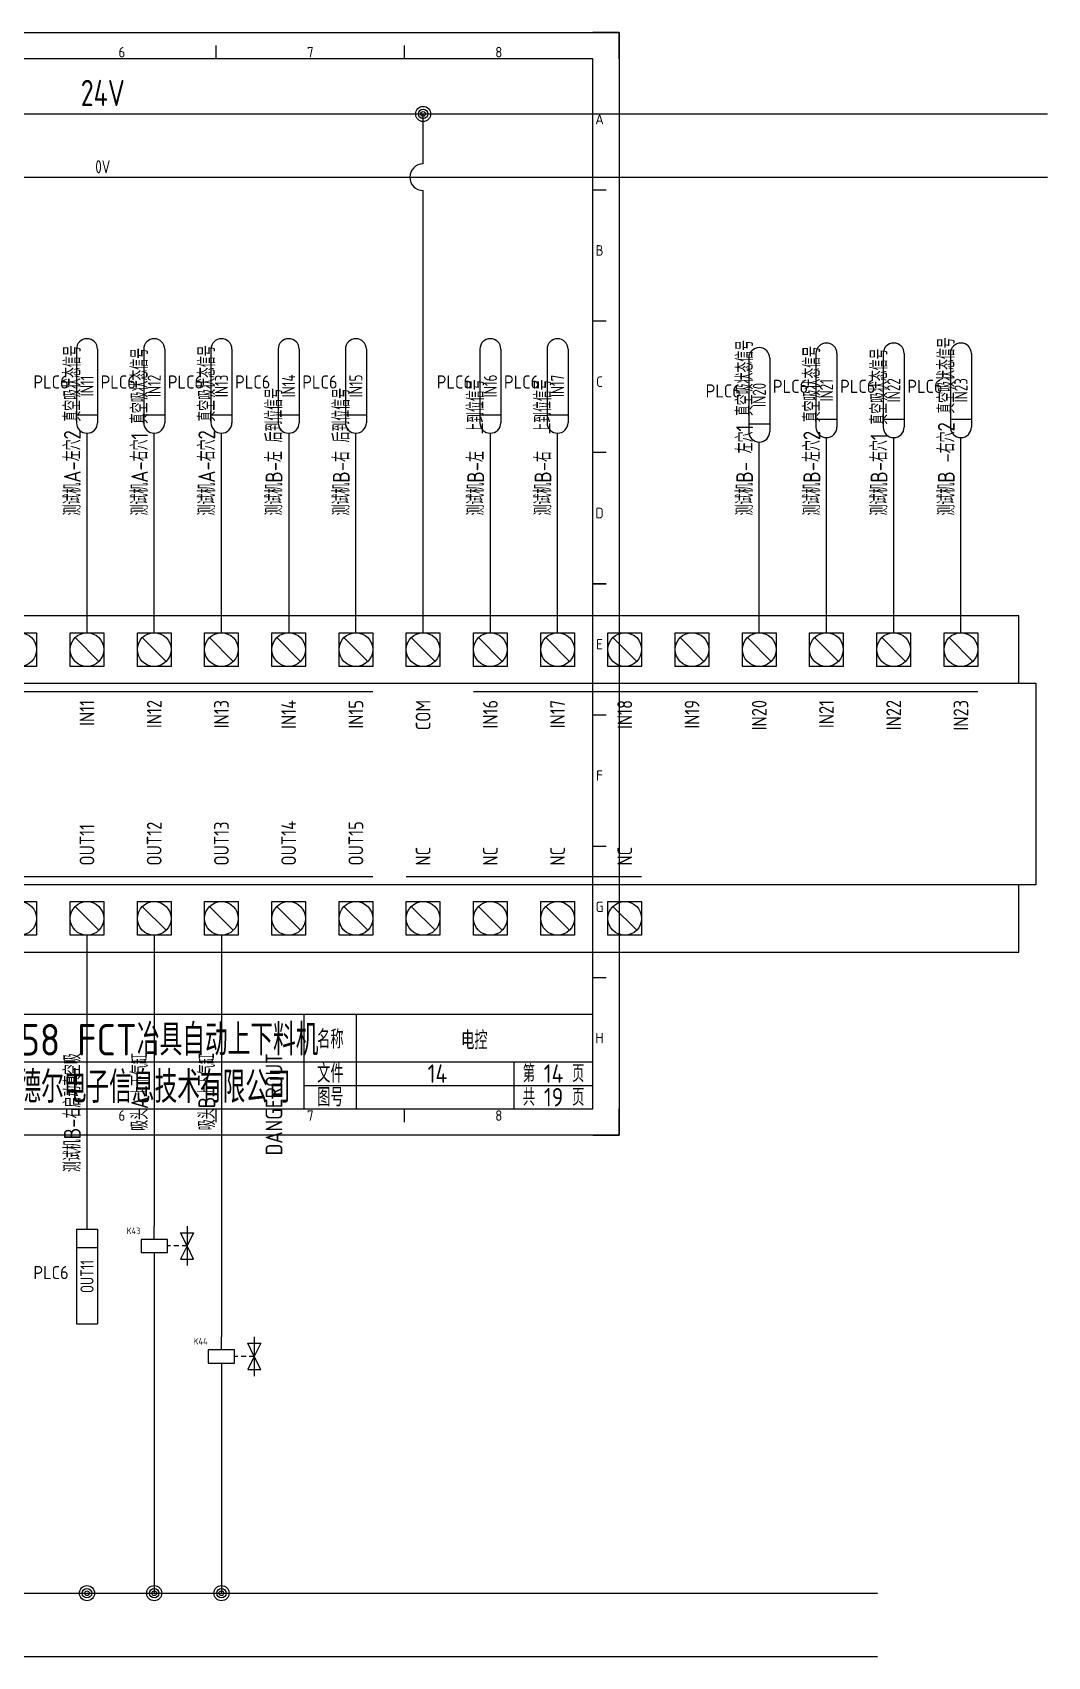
# Model space of a CAD drawing. Header units: millimetres. Extents: x 2023 to 2408, y 1286 to 1597.
# Drawn here: x 2214.6 to 2407.8, y 1288.2 to 1597.4 of the extents above; entities that cross this region are included whole.
import ezdxf
from ezdxf.enums import TextEntityAlignment as Align

# ---------------------------------------------------------------- set-up
doc = ezdxf.new("R2010")
doc.units = ezdxf.units.MM
for name, color, linetype in [('AE_BOR', 1, 'Continuous'), ('DESC', 150, 'Continuous'), ('SYMS', 7, 'Continuous'), ('TAGS', 150, 'Continuous'), ('TERMS', 123, 'Continuous'), ('WIRENO', 72, 'Continuous'), ('WIRES', 7, 'Continuous'), ('图框_标题栏属性', 1, 'Continuous'), ('图框_标题栏文字', 6, 'Continuous')]:
    doc.layers.add(name, color=color, linetype=linetype)
doc.styles.add('ACGBTS', font='ISOCP.SHX')
doc.styles.get("Standard").update_dxf_attribs({"font": 'arial.ttf'})
doc.styles.add('WD_IEC', font='ISOCP2.shx', dxfattribs={"height": 4, "bigfont": 'gbcbig.shx'})
doc.styles.add('工程字', font='gbenor.shx', dxfattribs={"bigfont": 'gbcbig.shx'})

# ---------------------------------------------------------------- blocks, each defined once
blk = doc.blocks.new('Border')
for p, q in [((584, 410), (10, 410)), ((584, 10), (584, 410)), ((10, 10), (584, 10))]:
    blk.add_line(p, q)
at = {"layer": 'AE_BOR', "color": 1, "lineweight": 15}
for p, q in [((0, 420), (594, 420)), ((440.5, 410), (440.5, 415)), ((512.25, 410), (512.25, 415)), ((594, 420), (594, 0)), ((589, 360), (584, 360)), ((589, 310), (584, 310)), ((589, 260), (584, 260)), ((589, 160), (584, 160)), ((589, 110), (584, 110)), ((589, 60), (584, 60)), ((440.5, 5), (440.5, 10)), ((512.25, 5), (512.25, 10)), ((594, 0), (0, 0))]:
    blk.add_line(p, q, dxfattribs=at)
at = {"layer": 'AE_BOR', "color": 1, "lineweight": 30}
for p, q in [((594, 420), (584, 420)), ((594, 410), (594, 420)), ((584, 210), (589, 210)), ((594, 0), (594, 10)), ((594, 0), (584, 0))]:
    blk.add_line(p, q, dxfattribs=at)
at = {"layer": 'AE_BOR', "color": 1, "lineweight": 15, "style": 'ACGBTS'}
for s, p in [('6', (404.625, 412.5)), ('7', (476.375, 412.5)), ('8', (548.125, 412.5)), ('A', (586.5, 387)), ('B', (586.5, 337)), ('C', (586.5, 287)), ('D', (586.5, 237)), ('E', (586.5, 187)), ('F', (586.5, 137)), ('G', (586.5, 87)), ('H', (586.5, 37)), ('6', (404.625, 7.5)), ('7', (476.375, 7.5)), ('8', (548.125, 7.5))]:
    blk.add_text(s, height=4, dxfattribs=at).set_placement(p, align=Align.MIDDLE)
blk = doc.blocks.new('LdrDkA4')
for p, q in [((232, 0), (232, 18)), ((242, 0), (242, 18)), ((162.5, 9), (287, 9)), ((272, 0), (272, 9)), ((232, 4.5), (287, 4.5))]:
    blk.add_line(p, q)
blk.add_lwpolyline([(132.5, 0), (287, 0), (287, 18), (132.5, 18)])
at = {"flags": 9}
blk.add_attdef('WD_TB', (0, 0), '', height=2.5, dxfattribs=at)
at = {"layer": '图框_标题栏属性', "style": '工程字'}
for tag, height, p in [('版本', 3.5, (151.42, 15.75)), ('项目', 6, (202.25, 13.5)), ('日期', 3.5, (151.42, 11.25)), ('名称', 3.5, (264.42, 13.27)), ('制图', 3.5, (151.34, 6.85)), ('公司名称', 6, (197.03, 4.5)), ('文件', 3.5, (257.37, 6.75)), ('页数', 3.5, (279.5, 6.75)), ('审核', 3.5, (151.65, 2.36)), ('图号', 3.5, (257.37, 2.25)), ('总数', 3.5, (279.5, 2.25))]:
    blk.add_attdef(tag, text='', height=height, dxfattribs=at).set_placement(p, align=Align.MIDDLE)
at = {"layer": '图框_标题栏文字', "style": '工程字'}
for s, height, p in [('名称', 3.5, (237, 13.27)), ('文件', 3.5, (237, 6.75)), ('第    页', 3.25, (279.5, 6.75)), ('图号', 3.5, (237, 2.25)), ('共    页', 3.25, (279.5, 2.25))]:
    blk.add_text(s, height=height, dxfattribs=at).set_placement(p, align=Align.MIDDLE_CENTER)
blk = doc.blocks.new('WD_WNH')
at = {"linetype": 'Continuous', "style": 'WD_IEC', "width": 0.8}
blk.add_attdef('WIRENO', text='', height=2.5, dxfattribs=at).set_placement((0, 0.75), align=Align.CENTER)
at = {"style": 'WD_IEC', "flags": 1}
for tag, p in [('W08USER', (0, 0.375)), ('W04USER', (0, 0.875)), ('W05USER', (0, 0.75)), ('W09USER', (0, 0.25)), ('W03USER', (0, 1)), ('W06USER', (0, 0.625)), ('W07USER', (0, 0.5)), ('W02USER', (0, 1.125)), ('W01USER', (0, 1.25)), ('W10USER', (0, 0.125))]:
    blk.add_attdef(tag, text='', height=0.08, dxfattribs=at).set_placement(p, align=Align.CENTER)
blk = doc.blocks.new('WDDOT')
for radius in [0.72, 0.449, 0.223]:
    blk.add_circle((0, 0), radius)
blk = doc.blocks.new('PLCIO_EPSONRC90IO1')
for p, q in [((249.96, 39.19), (-187.84, 39.19)), ((249.96, 23.19), (249.96, 39.19)), ((8.16, 35.19), (16.16, 35.19)), ((16.16, 35.19), (16.16, 27.19)), ((24.16, 27.19), (24.16, 35.19)), ((24.16, 35.19), (32.16, 35.19)), ((32.16, 35.19), (32.16, 27.19)), ((40.16, 27.19), (40.16, 35.19)), ((40.16, 35.19), (48.16, 35.19)), ((48.16, 35.19), (48.16, 27.19)), ((56.16, 27.19), (56.16, 35.19)), ((56.16, 35.19), (64.16, 35.19)), ((64.16, 35.19), (64.16, 27.19)), ((72.16, 27.19), (72.16, 35.19)), ((72.16, 35.19), (80.16, 35.19)), ((80.16, 35.19), (80.16, 27.19)), ((88.16, 27.19), (88.16, 35.19)), ((88.16, 35.19), (96.16, 35.19)), ((96.16, 35.19), (96.16, 27.19)), ((104.16, 27.19), (104.16, 35.19)), ((104.16, 35.19), (112.16, 35.19)), ((112.16, 35.19), (112.16, 27.19)), ((120.16, 27.19), (120.16, 35.19)), ((120.16, 35.19), (128.16, 35.19)), ((128.16, 35.19), (128.16, 27.19)), ((136.16, 27.19), (136.16, 35.19)), ((136.16, 35.19), (144.16, 35.19)), ((144.16, 35.19), (144.16, 27.19)), ((152.16, 27.19), (152.16, 35.19)), ((152.16, 35.19), (160.16, 35.19)), ((160.16, 35.19), (160.16, 27.19)), ((168.16, 27.19), (168.16, 35.19)), ((168.16, 35.19), (176.16, 35.19)), ((176.16, 35.19), (176.16, 27.19)), ((184.16, 27.19), (184.16, 35.19)), ((184.16, 35.19), (192.16, 35.19)), ((192.16, 35.19), (192.16, 27.19)), ((200.16, 27.19), (200.16, 35.19)), ((200.16, 35.19), (208.16, 35.19)), ((208.16, 35.19), (208.16, 27.19)), ((216.16, 27.19), (216.16, 35.19)), ((216.16, 35.19), (224.16, 35.19)), ((224.16, 35.19), (224.16, 27.19)), ((232.16, 27.19), (232.16, 35.19)), ((232.16, 35.19), (240.16, 35.19)), ((240.16, 35.19), (240.16, 27.19)), ((25.33, 34.02), (30.99, 28.36)), ((41.33, 34.02), (46.99, 28.36)), ((57.33, 34.02), (62.99, 28.36)), ((73.33, 34.02), (78.99, 28.36)), ((89.33, 34.02), (94.99, 28.36)), ((105.33, 34.02), (110.99, 28.36)), ((121.33, 34.02), (126.99, 28.36)), ((137.33, 34.02), (142.99, 28.36)), ((153.33, 34.02), (158.99, 28.36)), ((169.33, 34.02), (174.99, 28.36)), ((185.33, 34.02), (190.99, 28.36)), ((201.33, 34.02), (206.99, 28.36)), ((217.33, 34.02), (222.99, 28.36)), ((233.33, 34.02), (238.99, 28.36)), ((16.16, 27.19), (8.16, 27.19)), ((32.16, 27.19), (24.16, 27.19)), ((48.16, 27.19), (40.16, 27.19)), ((64.16, 27.19), (56.16, 27.19)), ((80.16, 27.19), (72.16, 27.19)), ((96.16, 27.19), (88.16, 27.19)), ((112.16, 27.19), (104.16, 27.19)), ((128.16, 27.19), (120.16, 27.19)), ((144.16, 27.19), (136.16, 27.19)), ((160.16, 27.19), (152.16, 27.19)), ((176.16, 27.19), (168.16, 27.19)), ((192.16, 27.19), (184.16, 27.19)), ((208.16, 27.19), (200.16, 27.19)), ((224.16, 27.19), (216.16, 27.19)), ((240.16, 27.19), (232.16, 27.19)), ((-191.84, 23.19), (253.96, 23.19)), ((-23.84, 21.19), (96.16, 21.19)), ((120.16, 21.19), (240.16, 21.19)), ((253.96, 23.19), (253.96, -24.81)), ((-39.84, -22.81), (96.16, -22.81)), ((104.16, -22.81), (160.16, -22.81)), ((52.16, -24.81), (-187.84, -24.81)), ((253.96, -24.81), (52.16, -24.81)), ((249.96, -40.81), (249.96, -24.81)), ((8.16, -28.81), (16.16, -28.81)), ((8.16, -28.81), (16.16, -28.81)), ((16.16, -28.81), (16.16, -36.81)), ((16.16, -28.81), (16.16, -36.81)), ((24.16, -28.81), (32.16, -28.81)), ((24.16, -28.81), (32.16, -28.81)), ((24.16, -36.81), (24.16, -28.81)), ((24.16, -36.81), (24.16, -28.81)), ((25.33, -29.98), (30.99, -35.64)), ((32.16, -28.81), (32.16, -36.81)), ((32.16, -28.81), (32.16, -36.81)), ((40.16, -36.81), (40.16, -28.81)), ((40.16, -36.81), (40.16, -28.81)), ((40.16, -28.81), (48.16, -28.81)), ((40.16, -28.81), (48.16, -28.81)), ((41.33, -29.98), (46.99, -35.64)), ((48.16, -28.81), (48.16, -36.81)), ((48.16, -28.81), (48.16, -36.81)), ((56.16, -28.81), (64.16, -28.81)), ((56.16, -28.81), (64.16, -28.81)), ((56.16, -36.81), (56.16, -28.81)), ((56.16, -36.81), (56.16, -28.81)), ((57.33, -29.98), (62.99, -35.64)), ((64.16, -28.81), (64.16, -36.81)), ((64.16, -28.81), (64.16, -36.81)), ((72.16, -28.81), (80.16, -28.81)), ((72.16, -28.81), (80.16, -28.81)), ((72.16, -36.81), (72.16, -28.81)), ((72.16, -36.81), (72.16, -28.81)), ((73.33, -29.98), (78.99, -35.64)), ((80.16, -28.81), (80.16, -36.81)), ((80.16, -28.81), (80.16, -36.81)), ((88.16, -28.81), (96.16, -28.81)), ((88.16, -28.81), (96.16, -28.81)), ((88.16, -36.81), (88.16, -28.81)), ((88.16, -36.81), (88.16, -28.81)), ((89.33, -29.98), (94.99, -35.64)), ((96.16, -28.81), (96.16, -36.81)), ((96.16, -28.81), (96.16, -36.81)), ((104.16, -36.81), (104.16, -28.81)), ((104.16, -36.81), (104.16, -28.81)), ((104.16, -28.81), (112.16, -28.81)), ((104.16, -28.81), (112.16, -28.81)), ((105.33, -29.98), (110.99, -35.64)), ((112.16, -28.81), (112.16, -36.81)), ((112.16, -28.81), (112.16, -36.81)), ((120.16, -28.81), (128.16, -28.81)), ((120.16, -28.81), (128.16, -28.81)), ((120.16, -36.81), (120.16, -28.81)), ((120.16, -36.81), (120.16, -28.81)), ((121.33, -29.98), (126.99, -35.64)), ((128.16, -28.81), (128.16, -36.81)), ((128.16, -28.81), (128.16, -36.81)), ((136.16, -28.81), (144.16, -28.81)), ((136.16, -28.81), (144.16, -28.81)), ((136.16, -36.81), (136.16, -28.81)), ((136.16, -36.81), (136.16, -28.81)), ((137.33, -29.98), (142.99, -35.64)), ((144.16, -28.81), (144.16, -36.81)), ((144.16, -28.81), (144.16, -36.81)), ((152.16, -28.81), (160.16, -28.81)), ((152.16, -28.81), (160.16, -28.81)), ((152.16, -36.81), (152.16, -28.81)), ((152.16, -36.81), (152.16, -28.81)), ((153.33, -29.98), (158.99, -35.64)), ((160.16, -28.81), (160.16, -36.81)), ((160.16, -28.81), (160.16, -36.81)), ((16.16, -36.81), (8.16, -36.81)), ((16.16, -36.81), (8.16, -36.81)), ((32.16, -36.81), (24.16, -36.81)), ((32.16, -36.81), (24.16, -36.81)), ((48.16, -36.81), (40.16, -36.81)), ((48.16, -36.81), (40.16, -36.81)), ((64.16, -36.81), (56.16, -36.81)), ((64.16, -36.81), (56.16, -36.81)), ((80.16, -36.81), (72.16, -36.81)), ((80.16, -36.81), (72.16, -36.81)), ((96.16, -36.81), (88.16, -36.81)), ((96.16, -36.81), (88.16, -36.81)), ((112.16, -36.81), (104.16, -36.81)), ((112.16, -36.81), (104.16, -36.81)), ((128.16, -36.81), (120.16, -36.81)), ((128.16, -36.81), (120.16, -36.81)), ((144.16, -36.81), (136.16, -36.81)), ((144.16, -36.81), (136.16, -36.81)), ((160.16, -36.81), (152.16, -36.81)), ((160.16, -36.81), (152.16, -36.81)), ((-187.84, -40.81), (249.96, -40.81))]:
    blk.add_line(p, q)
for centre in [(12.16, 31.19), (28.16, 31.19), (44.16, 31.19), (60.16, 31.19), (76.16, 31.19), (92.16, 31.19), (108.16, 31.19), (124.16, 31.19), (140.16, 31.19), (156.16, 31.19), (172.16, 31.19), (188.16, 31.19), (204.16, 31.19), (220.16, 31.19), (236.16, 31.19), (12.16, -32.81), (28.16, -32.81), (44.16, -32.81), (60.16, -32.81), (76.16, -32.81), (92.16, -32.81), (108.16, -32.81), (124.16, -32.81), (140.16, -32.81), (156.16, -32.81)]:
    blk.add_circle(centre, 4)
at = {"style": 'WD_IEC'}
for tag, p, width in [('DESCA47', (-165.33, 63.11), 0.9), ('DESCB47', (-158.34, 63.11), 0.9), ('DESCA48', (-149.33, 63.11), 0.9), ('DESCB48', (-142.34, 63.11), 0.9), ('DESCA49', (-133.33, 63.11), 0.9), ('DESCB49', (-126.34, 63.11), 0.9), ('DESCA50', (-117.33, 63.11), 0.9), ('DESCB50', (-110.34, 63.11), 0.9), ('DESCA51', (-101.33, 63.11), 0.9), ('DESCB51', (-94.34, 63.11), 0.9), ('DESCA52', (-85.33, 63.11), 0.9), ('DESCB52', (-78.34, 63.11), 0.9), ('DESCA53', (-69.33, 63.11), 0.9), ('DESCB53', (-62.34, 63.11), 0.9), ('DESCA54', (-53.33, 63.11), 0.9), ('DESCB54', (-46.34, 63.11), 0.9), ('DESCA56', (-21.33, 63.11), 0.9), ('DESCB56', (-14.34, 63.11), 0.9), ('DESCA57', (-5.33, 63.11), 0.9), ('DESCB57', (1.66, 63.11), 0.9), ('DESCA58', (10.67, 63.11), 0.9), ('DESCB58', (17.66, 63.11), 0.9), ('DESCA59', (26.67, 63.11), 0.9), ('DESCB59', (33.66, 63.11), 0.9), ('DESCA60', (42.67, 63.11), 0.9), ('DESCB60', (49.66, 63.11), 0.9), ('DESCA61', (58.67, 63.11), 0.9), ('DESCB61', (65.66, 63.11), 0.9), ('DESCA62', (74.67, 63.11), 0.9), ('DESCB62', (81.66, 63.11), 0.9), ('DESCA63', (90.67, 63.11), 0.9), ('DESCB63', (97.66, 63.11), 0.9), ('DESCA65', (122.67, 63.11), 0.9), ('DESCB65', (129.66, 63.11), 0.9), ('DESCA66', (138.67, 63.11), 0.9), ('DESCB66', (145.66, 63.11), 0.9), ('DESCA67', (154.67, 63.11), 0.9), ('DESCB67', (161.66, 63.11), 0.9), ('DESCA68', (170.67, 63.11), 0.9), ('DESCB68', (177.66, 63.11), 0.9), ('DESCA69', (186.67, 63.11), 0.9), ('DESCB69', (193.66, 63.11), 0.9), ('DESCA70', (202.67, 63.11), 0.9), ('DESCB70', (209.66, 63.11), 0.9), ('DESCA71', (218.67, 63.11), 0.9), ('DESCB71', (225.66, 63.11), 0.9), ('DESCA72', (234.67, 63.11), 0.9), ('DESCB72', (241.66, 63.11), 0.9), ('WDTAGALT', (-229.84, -12.81), 0.8)]:
    blk.add_attdef(tag, p, '', height=4, rotation=90, dxfattribs=dict(at, width=width))
at = {"style": 'WD_IEC', "width": 0.9}
for tag, p in [('TERM46', (-177.84, 36.42)), ('TERM47', (-161.84, 36.42)), ('TERM48', (-145.84, 36.42)), ('TERM49', (-129.84, 36.42)), ('TERM50', (-113.84, 36.42)), ('TERM51', (-97.84, 36.42)), ('TERM52', (-81.84, 36.42)), ('TERM53', (-65.84, 36.42)), ('TERM54', (-49.84, 36.42)), ('TERM55', (-33.84, 36.42)), ('TERM56', (-17.84, 36.42)), ('TERM57', (-1.84, 36.42)), ('TERM58', (14.16, 36.42)), ('TERM59', (30.16, 36.42)), ('TERM60', (46.16, 36.42)), ('TERM61', (62.16, 36.42)), ('TERM62', (78.16, 36.42)), ('TERM63', (94.16, 36.42)), ('TERM64', (110.16, 36.42)), ('TERM65', (126.16, 36.42)), ('TERM66', (142.16, 36.42)), ('TERM67', (158.16, 36.42)), ('TERM68', (174.16, 36.42)), ('TERM69', (190.16, 36.42)), ('TERM70', (206.16, 36.42)), ('TERM71', (222.16, 36.42)), ('TERM72', (238.16, 36.42))]:
    blk.add_attdef(tag, text='', height=2.5, rotation=90, dxfattribs=at).set_placement(p, align=Align.TOP_LEFT)
at = {"style": 'WD_IEC', "flags": 1}
for tag, p in [('X2TERM46', (-179.84, 35.19)), ('X2TERM47', (-163.84, 35.19)), ('X2TERM48', (-147.84, 35.19)), ('X2TERM49', (-131.84, 35.19)), ('X2TERM50', (-115.84, 35.19)), ('X2TERM51', (-99.84, 35.19)), ('X2TERM52', (-83.84, 35.19)), ('X2TERM53', (-67.84, 35.19)), ('X2TERM54', (-51.84, 35.19)), ('X2TERM55', (-35.84, 35.19)), ('X2TERM56', (-19.84, 35.19)), ('X2TERM57', (-3.84, 35.19)), ('X2TERM58', (12.16, 35.19)), ('X2TERM59', (28.16, 35.19)), ('X2TERM60', (44.16, 35.19)), ('X2TERM61', (60.16, 35.19)), ('X2TERM62', (76.16, 35.19)), ('X2TERM63', (92.16, 35.19)), ('X2TERM64', (108.16, 35.19)), ('X2TERM65', (124.16, 35.19)), ('X2TERM66', (140.16, 35.19)), ('X2TERM67', (156.16, 35.19)), ('X2TERM68', (172.16, 35.19)), ('X2TERM69', (188.16, 35.19)), ('X2TERM70', (204.16, 35.19)), ('X2TERM71', (220.16, 35.19)), ('X2TERM72', (236.16, 35.19)), ('X8TERM01', (-179.84, -36.81)), ('X8TERM02', (-163.84, -36.81)), ('X8TERM03', (-147.84, -36.81)), ('X8TERM04', (-131.84, -36.81)), ('X8TERM05', (-115.84, -36.81)), ('X8TERM06', (-99.84, -36.81)), ('X8TERM07', (-83.84, -36.81)), ('X8TERM08', (-67.84, -36.81)), ('X8TERM09', (-51.84, -36.81)), ('X8TERM10', (-35.84, -36.81)), ('X8TERM11', (-19.84, -36.81)), ('X8TERM12', (-3.84, -36.81)), ('X8TERM13', (12.16, -36.81)), ('X8TERM14', (28.16, -36.81)), ('X8TERM15', (44.16, -36.81)), ('X8TERM16', (60.16, -36.81)), ('X8TERM17', (76.16, -36.81)), ('X8TERM18', (92.16, -36.81)), ('X8TERM19', (108.16, -36.81)), ('X8TERM20', (124.16, -36.81)), ('X8TERM21', (140.16, -36.81)), ('X8TERM22', (156.16, -36.81))]:
    blk.add_attdef(tag, p, '', height=0.35, rotation=90, dxfattribs=at)
at = {"style": 'WD_IEC', "width": 0.9}
for tag, p in [('TERMDESC46', (-179.84, 19.19)), ('TAGA47', (-163.84, 19.19)), ('TAGA48', (-147.84, 19.19)), ('TAGA49', (-131.84, 19.19)), ('TAGA50', (-115.84, 19.19)), ('TAGA51', (-99.84, 19.19)), ('TAGA52', (-83.84, 19.19)), ('TAGA53', (-67.84, 19.19)), ('TAGA54', (-51.84, 19.19)), ('TERMDESC55', (-35.84, 19.19)), ('TAGA56', (-19.84, 19.19)), ('TAGA57', (-3.84, 19.19)), ('TAGA58', (12.16, 19.19)), ('TAGA59', (28.16, 19.19)), ('TAGA60', (44.16, 19.19)), ('TAGA61', (60.16, 19.19)), ('TAGA62', (76.16, 19.19)), ('TAGA63', (92.16, 19.19)), ('TERMDESC64', (108.16, 19.19)), ('TAGA65', (124.16, 19.19)), ('TAGA66', (140.16, 19.19)), ('TAGA67', (156.16, 19.19)), ('TAGA68', (172.16, 19.19)), ('TAGA69', (188.16, 19.19)), ('TAGA70', (204.16, 19.19)), ('TAGA71', (220.16, 19.19)), ('TAGA72', (236.16, 19.19))]:
    blk.add_attdef(tag, text='', height=3.5, rotation=90, dxfattribs=at).set_placement(p, align=Align.MIDDLE_RIGHT)
at = {"linetype": 'Continuous', "style": 'WD_IEC', "flags": 9}
for tag, p in [('ASSYCODE', (-218.83, 6.55)), ('FAMILY', (-218.05, 6.58))]:
    blk.add_attdef(tag, text='', height=0.32, rotation=90, dxfattribs=at).set_placement(p, align=Align.CENTER)
at = {"style": 'WD_IEC'}
for tag, p in [('LINE2', (-205.55, -0.81)), ('LINE1', (-210.55, -0.81)), ('TAG1', (-195.84, -0.81))]:
    blk.add_attdef(tag, text='', height=3.5, rotation=90, dxfattribs=at).set_placement(p, align=Align.CENTER)
for tag, width, p in [('INST', 0.8, (-226, -0.81)), ('LOC', 0.8, (-222.56, -0.81)), ('MFG', 0.8, (-218.55, -0.81)), ('CAT', 0.9, (-215.05, -0.81)), ('DESC', 0.8, (-201.5, -0.81))]:
    blk.add_attdef(tag, text='', height=2.5, rotation=90, dxfattribs=dict(at, width=width)).set_placement(p, align=Align.CENTER)
at = {"style": 'WD_IEC', "width": 0.9}
for tag, p in [('TERMDESC01', (-179.84, -20.26)), ('TERMDESC10', (-35.84, -20.26)), ('TERMDESC19', (108.16, -20.26)), ('TERMDESC20', (124.16, -20.26)), ('TERMDESC21', (140.16, -20.26)), ('TERMDESC22', (156.16, -20.26)), ('TAGA02', (-163.84, -20.26)), ('TAGA03', (-147.84, -20.26)), ('TAGA04', (-131.84, -20.26)), ('TAGA05', (-115.84, -20.26)), ('TAGA06', (-99.84, -20.26)), ('TAGA07', (-83.84, -20.26)), ('TAGA08', (-67.84, -20.26)), ('TAGA09', (-51.84, -20.26)), ('TAGA12', (-3.84, -20.26)), ('TAGA13', (12.16, -20.26)), ('TAGA14', (28.16, -20.26)), ('TAGA15', (44.16, -20.26)), ('TAGA16', (60.16, -20.26)), ('TAGA17', (76.16, -20.26)), ('TAGA18', (92.16, -20.26)), ('TAGA11', (-19.84, -20.26))]:
    blk.add_attdef(tag, text='', height=3.5, rotation=90, dxfattribs=at).set_placement(p, align=Align.MIDDLE_LEFT)
for tag, p in [('TERM01', (-177.84, -37.72)), ('TERM02', (-161.84, -37.86)), ('TERM03', (-145.84, -37.86)), ('TERM04', (-129.84, -37.86)), ('TERM05', (-113.84, -37.86)), ('TERM06', (-97.84, -37.86)), ('TERM07', (-81.84, -37.86)), ('TERM08', (-65.84, -37.86)), ('TERM09', (-49.84, -37.86)), ('TERM10', (-33.84, -37.86)), ('TERM11', (-17.84, -37.86)), ('TERM12', (-1.84, -37.86)), ('TERM13', (14.16, -37.86)), ('TERM14', (30.16, -37.86)), ('TERM15', (46.16, -37.86)), ('TERM16', (62.16, -37.86)), ('TERM17', (78.16, -37.86)), ('TERM18', (94.16, -37.86)), ('TERM19', (110.16, -37.86)), ('TERM20', (126.16, -37.86)), ('TERM21', (142.16, -37.86)), ('TERM22', (158.16, -37.86))]:
    blk.add_attdef(tag, text='', height=2.5, rotation=90, dxfattribs=at).set_placement(p, align=Align.TOP_RIGHT)
for tag, p in [('DESCA02', (-165.33, -64.89)), ('DESCB02', (-158.34, -64.89)), ('DESCA03', (-149.33, -64.89)), ('DESCB03', (-142.34, -64.89)), ('DESCA04', (-133.33, -64.89)), ('DESCB04', (-126.34, -64.89)), ('DESCA05', (-117.33, -64.89)), ('DESCB05', (-110.34, -64.89)), ('DESCA06', (-101.33, -64.89)), ('DESCB06', (-94.34, -64.89)), ('DESCA07', (-85.33, -64.89)), ('DESCB07', (-78.34, -64.89)), ('DESCA08', (-69.33, -64.89)), ('DESCB08', (-62.34, -64.89)), ('DESCA09', (-53.33, -64.89)), ('DESCB09', (-46.34, -64.89)), ('DESCA11', (-21.33, -64.89)), ('DESCB11', (-14.34, -64.89)), ('DESCA12', (-5.33, -64.89)), ('DESCB12', (1.66, -64.89)), ('DESCA13', (10.67, -64.89)), ('DESCB13', (17.66, -64.89)), ('DESCA14', (26.67, -64.89)), ('DESCB14', (33.66, -64.89)), ('DESCA15', (42.67, -64.89)), ('DESCB15', (49.66, -64.89)), ('DESCA16', (58.67, -64.89)), ('DESCB16', (65.66, -64.89)), ('DESCA17', (74.67, -64.89)), ('DESCB17', (81.66, -64.89))]:
    blk.add_attdef(tag, text='', height=4, rotation=90, dxfattribs=at).set_placement(p, align=Align.RIGHT)
blk = doc.blocks.new('VSV1')
for p, q in [((0, 2.5), (0, 7.5)), ((12.5, 7.5), (12.5, -7.5)), ((6.25, 0), (5, 0)), ((9.38, 0), (7.5, 0)), ((12.5, 0), (10, 5)), ((10, 5), (15, 5)), ((12.5, 0), (10, -5)), ((12.5, 0), (10.62, 0)), ((15, 5), (12.5, 0)), ((15, -5), (12.5, 0)), ((0, -2.5), (0, -7.5)), ((10, -5), (15, -5))]:
    blk.add_line(p, q)
blk.add_lwpolyline([(-5, 2.5), (-5, -2.5), (5, -2.5), (5, 2.5)], close=True)
at = {"style": 'WD_IEC'}
for tag, p in [('INST', (-5.25, 11.5)), ('TAG1', (-5.25, 4.5)), ('LOC', (-5.25, 8)), ('DESC1', (-5.25, -6.85)), ('DESC3', (-5.25, -13.85)), ('DESC2', (-5.25, -10.35))]:
    blk.add_attdef(tag, text='', height=2.5, dxfattribs=at).set_placement(p, align=Align.RIGHT)
blk.add_attdef('TERM01', text='', height=2, rotation=90, dxfattribs=at).set_placement((-1, 7.5), align=Align.RIGHT)
at = {"style": 'WD_IEC', "flags": 1}
for tag, p, height in [('X2TERM01', (0, 7.5), 0.32), ('X4LINK', (-5, 0), 0.32), ('X1LINK', (12.5, 0), 0.32), ('ASSYCODE', (1, -4), 1), ('FAMILY', (1, -5.5), 1), ('CATDESC', (1, -7), 1), ('X8TERM02', (0, -7.5), 0.32)]:
    blk.add_attdef(tag, p, '', height=height, dxfattribs=at)
at = {"style": 'WD_IEC', "flags": 9}
for tag, p in [('MFG', (-6, 1)), ('CAT', (-6, -1.5))]:
    blk.add_attdef(tag, text='', height=1.5, dxfattribs=at).set_placement(p, align=Align.RIGHT)
at = {"style": 'WD_IEC'}
blk.add_attdef('TERM02', (-1, -7.5), '', height=2, rotation=90, dxfattribs=at)
at = {"lineweight": 9, "style": 'WD_IEC'}
for tag, p in [('NO', (-5.5, -16.5)), ('NC', (-5.5, -20))]:
    blk.add_attdef(tag, text='', height=2.5, dxfattribs=at).set_placement(p, align=Align.TOP_RIGHT)
for tag, p in [('XREFNO', (-4, -16.5)), ('XREFNC', (-4, -20)), ('WDTAGALT', (-3.88, -23.13))]:
    blk.add_attdef(tag, text='', height=2.5, dxfattribs=at).set_placement(p, align=Align.TOP_LEFT)
blk = doc.blocks.new('PLCIOO1TV')
for p, q in [((-2, 7), (-2, -7)), ((2, 7), (2, -7)), ((-2, -5.5), (2, -5.5))]:
    blk.add_line(p, q)
for centre, start, end in [((0, 7), 0, 180), ((0, -7), 180, 0)]:
    blk.add_arc(centre, 2, start, end)
at = {"style": 'WD_IEC', "width": 0.8}
for tag, p in [('INST', (-3.5, 6.5)), ('LOC', (-3.5, 3))]:
    blk.add_attdef(tag, text='', height=2.5, dxfattribs=at).set_placement(p, align=Align.RIGHT)
for tag, height, p in [('TAGA01', 2.5, (0, 0)), ('TERM01L', 2, (0, -7.25))]:
    blk.add_attdef(tag, text='', height=height, rotation=90, dxfattribs=at).set_placement(p, align=Align.MIDDLE)
at = {"style": 'WD_IEC', "width": 0.9}
blk.add_attdef('LINE1', text='', height=2.5, rotation=90, dxfattribs=at).set_placement((4.41, 1), align=Align.CENTER)
blk.add_attdef('LINE2', text='', height=2.5, rotation=90, dxfattribs=at).set_placement((5.02, 1), align=Align.TOP_CENTER)
at = {"style": 'WD_IEC'}
for tag, p in [('TAG1', (-3.5, -0.5)), ('XREF', (-3.5, -4.5))]:
    blk.add_attdef(tag, text='', height=2.5, dxfattribs=at).set_placement(p, align=Align.RIGHT)
at = {"linetype": 'Continuous', "style": 'WD_IEC', "flags": 9}
for tag, p in [('ASSYCODE', (-2.39, -1.18)), ('FAMILY', (-2.39, -7.68))]:
    blk.add_attdef(tag, text='', height=0.16, rotation=90, dxfattribs=at).set_placement(p, align=Align.CENTER)
at = {"style": 'WD_IEC', "flags": 1}
blk.add_attdef('X8TERM01L', (0, -9), '', height=0.16, rotation=90, dxfattribs=at)
at = {"style": 'WD_IEC', "width": 0.9}
blk.add_attdef('TERMDESC01L', text='', height=2, rotation=90, dxfattribs=at).set_placement((2.25, -10), align=Align.TOP_RIGHT)
at = {"style": 'WD_IEC'}
for tag, width, p in [('MFG', 0.8, (-7, -20)), ('DESC', 0.8, (-4, -20)), ('DESCA01', 0.9, (-0.5, -20)), ('DESCB01', 0.9, (2.5, -20)), ('DESCC01', 0.9, (5.5, -20)), ('DESCD01', 0.9, (8.5, -20)), ('DESCE01', 0.9, (11.5, -20)), ('CAT', 0.9, (-7, -27))]:
    blk.add_attdef(tag, text='', height=2.5, rotation=90, dxfattribs=dict(at, width=width)).set_placement(p, align=Align.RIGHT)
blk = doc.blocks.new('PLCIOI1TV')
for p, q in [((-2, 9), (-2, -9)), ((-2, 9), (2, 9)), ((2, 9), (2, -9)), ((-2, 5.5), (2, 5.5)), ((-2, -9), (2, -9))]:
    blk.add_line(p, q)
at = {"style": 'WD_IEC', "width": 0.9}
blk.add_attdef('TERMDESC01', text='', height=2, rotation=90, dxfattribs=at).set_placement((2.25, 10), align=Align.TOP_LEFT)
at = {"style": 'WD_IEC', "width": 0.8}
for tag, height, p in [('TERM01', 2, (0, 7.25)), ('TAGA01', 2.5, (0, 0))]:
    blk.add_attdef(tag, text='', height=height, rotation=90, dxfattribs=at).set_placement(p, align=Align.MIDDLE)
for tag, p in [('INST', (-3.5, 6.5)), ('LOC', (-3.5, 3))]:
    blk.add_attdef(tag, text='', height=2.5, dxfattribs=at).set_placement(p, align=Align.RIGHT)
at = {"style": 'WD_IEC', "flags": 1}
blk.add_attdef('X2TERM01', text='', height=0.25, rotation=90, dxfattribs=at).set_placement((0, 9), align=Align.RIGHT)
at = {"style": 'WD_IEC', "width": 0.9}
blk.add_attdef('LINE1', text='', height=2.5, rotation=90, dxfattribs=at).set_placement((4.41, 1), align=Align.CENTER)
blk.add_attdef('LINE2', text='', height=2.5, rotation=90, dxfattribs=at).set_placement((5.02, 1), align=Align.TOP_CENTER)
at = {"style": 'WD_IEC'}
for tag, p in [('TAG1', (-3.5, -0.5)), ('XREF', (-3.5, -4.5))]:
    blk.add_attdef(tag, text='', height=2.5, dxfattribs=at).set_placement(p, align=Align.RIGHT)
at = {"linetype": 'Continuous', "style": 'WD_IEC', "flags": 9}
for tag, p in [('ASSYCODE', (-2.39, -1.18)), ('FAMILY', (-2.39, -7.68))]:
    blk.add_attdef(tag, text='', height=0.16, rotation=90, dxfattribs=at).set_placement(p, align=Align.CENTER)
at = {"style": 'WD_IEC'}
for tag, width, p in [('MFG', 0.8, (-7, -20)), ('DESC', 0.8, (-4, -20)), ('DESCA01', 0.9, (-0.5, -20)), ('DESCB01', 0.9, (2.5, -20)), ('DESCC01', 0.9, (5.5, -20)), ('DESCD01', 0.9, (8.5, -20)), ('DESCE01', 0.9, (11.5, -20)), ('CAT', 0.9, (-7, -27))]:
    blk.add_attdef(tag, text='', height=2.5, rotation=90, dxfattribs=dict(at, width=width)).set_placement(p, align=Align.RIGHT)

msp = doc.modelspace()

# ---------------------------------------------------------------- linework, layer by layer
at = {"layer": 'WIRES'}
for p, q in [((2048.09, 1581.9), (2407.84, 1581.9)), ((2288.95, 1572.39), (2288.95, 1581.9)), ((2048.09, 1569.85), (2407.84, 1569.85)), ((2288.95, 1483.11), (2288.95, 1567.31)), ((2224.95, 1521.11), (2224.95, 1483.11)), ((2237.75, 1483.11), (2237.75, 1521.11)), ((2250.55, 1483.11), (2250.55, 1521.11)), ((2263.35, 1521.11), (2263.35, 1483.11)), ((2276.15, 1483.11), (2276.15, 1521.11)), ((2301.75, 1483.11), (2301.75, 1521.11)), ((2314.55, 1483.11), (2314.55, 1521.11)), ((2352.95, 1483.11), (2352.95, 1519.41)), ((2365.75, 1483.11), (2365.75, 1520.28)), ((2378.55, 1483.11), (2378.55, 1520.28)), ((2391.35, 1483.11), (2391.35, 1520.28)), ((2224.95, 1425.51), (2224.95, 1369.52)), ((2237.75, 1425.51), (2237.75, 1370.09)), ((2250.55, 1425.51), (2250.55, 1349.05)), ((2237.75, 1362.59), (2237.75, 1300.21)), ((2250.55, 1341.55), (2250.55, 1300.21)), ((2048.09, 1300.21), (2375.46, 1300.21)), ((2048.09, 1288.16), (2375.46, 1288.16))]:
    msp.add_line(p, q, dxfattribs=at)
msp.add_arc((2288.95, 1569.85), 2.54, 90, 270, dxfattribs=at)

# ---------------------------------------------------------------- block references
ref = msp.add_blockref('LdrDkA4', (2034.29, 1392.42))
ref.add_attrib('总数', '19', dxfattribs={"layer": '图框_标题栏属性', "height": 3.5, "style": '工程字'}).set_placement((2313.79, 1394.67), align=Align.MIDDLE)
ref.add_attrib('页数', '14', dxfattribs={"layer": '图框_标题栏属性', "height": 3.5, "style": '工程字'}).set_placement((2313.79, 1399.17), align=Align.MIDDLE)
ref.add_attrib('文件', '14', dxfattribs={"layer": '图框_标题栏属性', "height": 3.5, "style": '工程字'}).set_placement((2291.67, 1399.17), align=Align.MIDDLE)
ref.add_attrib('名称', '电控', dxfattribs={"layer": '图框_标题栏属性', "height": 3.5, "style": '工程字'}).set_placement((2298.71, 1405.68), align=Align.MIDDLE)
ref.add_attrib('公司名称', '江苏力德尔电子信息技术有限公司', dxfattribs={"layer": '图框_标题栏属性', "height": 6, "style": '工程字'}).set_placement((2231.33, 1396.92), align=Align.MIDDLE)
ref.add_attrib('项目', 'X758 FCT冶具自动上下料机', dxfattribs={"layer": '图框_标题栏属性', "height": 6, "style": '工程字'}).set_placement((2236.54, 1405.92), align=Align.MIDDLE)
at = {"layer": 'AE_BOR', "xscale": 0.5, "yscale": 0.5, "zscale": 0.5}
msp.add_blockref('Border', (2029.29, 1387.42), dxfattribs=at)
at = {"layer": 'SYMS', "xscale": 2, "yscale": 2, "zscale": 2}
for p in [(2288.95, 1581.9), (2224.95, 1300.21), (2237.75, 1300.21), (2250.55, 1300.21)]:
    msp.add_blockref('WDDOT', p, dxfattribs=at)
at = {"layer": 'SYMS'}
ref = msp.add_blockref('PLCIO_EPSONRC90IO1', (2202.42, 1454.96), dxfattribs=dict(at, xscale=0.8, yscale=0.8, zscale=0.8))
ref.add_attrib('DESCA16', '吸头B上下气缸', dxfattribs={"layer": 'DESC', "height": 3.2, "rotation": 90, "style": 'WD_IEC', "width": 0.9}).set_placement((2249.36, 1403.05), align=Align.RIGHT)
ref.add_attrib('TAGA16', 'OUT13', dxfattribs={"layer": 'TAGS', "height": 2.8, "rotation": 90, "style": 'WD_IEC', "width": 0.9}).set_placement((2250.55, 1438.76), align=Align.MIDDLE_LEFT)
ref.add_attrib('TAGA15', 'OUT12', dxfattribs={"layer": 'TAGS', "height": 2.8, "rotation": 90, "style": 'WD_IEC', "width": 0.9}).set_placement((2237.75, 1438.76), align=Align.MIDDLE_LEFT)
ref.add_attrib('DESCA14', '测试机B-右启动真空吸', dxfattribs={"layer": 'DESC', "height": 3.2, "rotation": 90, "style": 'WD_IEC', "width": 0.9}).set_placement((2223.76, 1403.05), align=Align.RIGHT)
ref.add_attrib('TAGA14', 'OUT11', dxfattribs={"layer": 'TAGS', "height": 2.8, "rotation": 90, "style": 'WD_IEC', "width": 0.9}).set_placement((2224.95, 1438.76), align=Align.MIDDLE_LEFT)
ref.add_attrib('DESCA63', '测试机B-右 后到位信号', (2274.96, 1505.45), dxfattribs={"layer": 'DESC', "height": 3.2, "rotation": 90, "style": 'WD_IEC', "width": 0.9})
ref.add_attrib('TAGA63', 'IN15', dxfattribs={"layer": 'TAGS', "height": 2.8, "rotation": 90, "style": 'WD_IEC', "width": 0.9}).set_placement((2276.15, 1470.31), align=Align.MIDDLE_RIGHT)
ref.add_attrib('DESCA62', '测试机B-左 后到位信号', (2262.16, 1505.45), dxfattribs={"layer": 'DESC', "height": 3.2, "rotation": 90, "style": 'WD_IEC', "width": 0.9})
ref.add_attrib('TAGA62', 'IN14', dxfattribs={"layer": 'TAGS', "height": 2.8, "rotation": 90, "style": 'WD_IEC', "width": 0.9}).set_placement((2263.35, 1470.31), align=Align.MIDDLE_RIGHT)
ref.add_attrib('DESCA61', '测试机A-右穴2 真空吸状态信号', (2249.36, 1505.45), dxfattribs={"layer": 'DESC', "height": 3.2, "rotation": 90, "style": 'WD_IEC', "width": 0.9})
ref.add_attrib('TAGA61', 'IN13', dxfattribs={"layer": 'TAGS', "height": 2.8, "rotation": 90, "style": 'WD_IEC', "width": 0.9}).set_placement((2250.55, 1470.31), align=Align.MIDDLE_RIGHT)
ref.add_attrib('DESCA60', '测试机A-右穴1 真空吸状态信号', (2236.56, 1505.45), dxfattribs={"layer": 'DESC', "height": 3.2, "rotation": 90, "style": 'WD_IEC', "width": 0.9})
ref.add_attrib('TAGA60', 'IN12', dxfattribs={"layer": 'TAGS', "height": 2.8, "rotation": 90, "style": 'WD_IEC', "width": 0.9}).set_placement((2237.75, 1470.31), align=Align.MIDDLE_RIGHT)
ref.add_attrib('DESCA59', '测试机A-左穴2 真空吸状态信号', (2223.76, 1505.45), dxfattribs={"layer": 'DESC', "height": 3.2, "rotation": 90, "style": 'WD_IEC', "width": 0.9})
ref.add_attrib('TAGA59', 'IN11', dxfattribs={"layer": 'TAGS', "height": 2.8, "rotation": 90, "style": 'WD_IEC', "width": 0.9}).set_placement((2224.95, 1470.31), align=Align.MIDDLE_RIGHT)
ref.add_attrib('DESCA72', '测试机B -右穴2 真空吸状态信号', (2390.16, 1505.45), dxfattribs={"layer": 'DESC', "height": 3.2, "rotation": 90, "style": 'WD_IEC', "width": 0.9})
ref.add_attrib('TAGA72', 'IN23', dxfattribs={"layer": 'TAGS', "height": 2.8, "rotation": 90, "style": 'WD_IEC', "width": 0.9}).set_placement((2391.35, 1470.31), align=Align.MIDDLE_RIGHT)
ref.add_attrib('DESCA71', '测试机B-右穴1 真空吸状态信号', (2377.36, 1505.45), dxfattribs={"layer": 'DESC', "height": 3.2, "rotation": 90, "style": 'WD_IEC', "width": 0.9})
ref.add_attrib('TAGA71', 'IN22', dxfattribs={"layer": 'TAGS', "height": 2.8, "rotation": 90, "style": 'WD_IEC', "width": 0.9}).set_placement((2378.55, 1470.31), align=Align.MIDDLE_RIGHT)
ref.add_attrib('DESCA70', '测试机B-左穴2 真空吸状态信号', (2364.56, 1505.45), dxfattribs={"layer": 'DESC', "height": 3.2, "rotation": 90, "style": 'WD_IEC', "width": 0.9})
ref.add_attrib('TAGA70', 'IN21', dxfattribs={"layer": 'TAGS', "height": 2.8, "rotation": 90, "style": 'WD_IEC', "width": 0.9}).set_placement((2365.75, 1470.31), align=Align.MIDDLE_RIGHT)
ref.add_attrib('DESCA69', '测试机B- 左穴1 真空吸状态信号', (2351.76, 1505.45), dxfattribs={"layer": 'DESC', "height": 3.2, "rotation": 90, "style": 'WD_IEC', "width": 0.9})
ref.add_attrib('TAGA69', 'IN20', dxfattribs={"layer": 'TAGS', "height": 2.8, "rotation": 90, "style": 'WD_IEC', "width": 0.9}).set_placement((2352.95, 1470.31), align=Align.MIDDLE_RIGHT)
ref.add_attrib('TAGA68', 'IN19', dxfattribs={"layer": 'TAGS', "height": 2.8, "rotation": 90, "style": 'WD_IEC', "width": 0.9}).set_placement((2340.15, 1470.31), align=Align.MIDDLE_RIGHT)
ref.add_attrib('TAGA67', 'IN18', dxfattribs={"layer": 'TAGS', "height": 2.8, "rotation": 90, "style": 'WD_IEC', "width": 0.9}).set_placement((2327.35, 1470.31), align=Align.MIDDLE_RIGHT)
ref.add_attrib('DESCA66', '测试机B-右  上到位信号', (2313.36, 1505.45), dxfattribs={"layer": 'DESC', "height": 3.2, "rotation": 90, "style": 'WD_IEC', "width": 0.9})
ref.add_attrib('TAGA66', 'IN17', dxfattribs={"layer": 'TAGS', "height": 2.8, "rotation": 90, "style": 'WD_IEC', "width": 0.9}).set_placement((2314.55, 1470.31), align=Align.MIDDLE_RIGHT)
ref.add_attrib('TERMDESC64', 'COM', dxfattribs={"layer": 'TERMS', "height": 2.8, "rotation": 90, "style": 'WD_IEC', "width": 0.9}).set_placement((2288.95, 1470.31), align=Align.MIDDLE_RIGHT)
ref.add_attrib('DESCA65', '测试机B-左  上到位信号', (2300.56, 1505.45), dxfattribs={"layer": 'DESC', "height": 3.2, "rotation": 90, "style": 'WD_IEC', "width": 0.9})
ref.add_attrib('TAGA65', 'IN16', dxfattribs={"layer": 'TAGS', "height": 2.8, "rotation": 90, "style": 'WD_IEC', "width": 0.9}).set_placement((2301.75, 1470.31), align=Align.MIDDLE_RIGHT)
ref.add_attrib('DESCA15', '吸头A上下气缸', dxfattribs={"layer": 'DESC', "height": 3.2, "rotation": 90, "style": 'WD_IEC', "width": 0.9}).set_placement((2236.56, 1403.05), align=Align.RIGHT)
ref.add_attrib('TERMDESC20', 'NC', dxfattribs={"layer": 'TERMS', "height": 2.8, "rotation": 90, "style": 'WD_IEC', "width": 0.9}).set_placement((2301.75, 1438.76), align=Align.MIDDLE_LEFT)
ref.add_attrib('TERMDESC19', 'NC', dxfattribs={"layer": 'TERMS', "height": 2.8, "rotation": 90, "style": 'WD_IEC', "width": 0.9}).set_placement((2288.95, 1438.76), align=Align.MIDDLE_LEFT)
ref.add_attrib('TAGA18', 'OUT15', dxfattribs={"layer": 'TAGS', "height": 2.8, "rotation": 90, "style": 'WD_IEC', "width": 0.9}).set_placement((2276.15, 1438.76), align=Align.MIDDLE_LEFT)
ref.add_attrib('TAGA17', 'OUT14', dxfattribs={"layer": 'TAGS', "height": 2.8, "rotation": 90, "style": 'WD_IEC', "width": 0.9}).set_placement((2263.35, 1438.76), align=Align.MIDDLE_LEFT)
ref.add_attrib('DESCA17', 'DANGEROUT', dxfattribs={"layer": 'DESC', "height": 3.2, "rotation": 90, "style": 'WD_IEC', "width": 0.9}).set_placement((2262.16, 1403.05), align=Align.RIGHT)
ref.add_attrib('TERMDESC21', 'NC', dxfattribs={"layer": 'TERMS', "height": 2.8, "rotation": 90, "style": 'WD_IEC', "width": 0.9}).set_placement((2314.55, 1438.76), align=Align.MIDDLE_LEFT)
ref.add_attrib('TERMDESC22', 'NC', dxfattribs={"layer": 'TERMS', "height": 2.8, "rotation": 90, "style": 'WD_IEC', "width": 0.9}).set_placement((2327.35, 1438.76), align=Align.MIDDLE_LEFT)
ref = msp.add_blockref('PLCIOO1TV', (2224.95, 1530.11), dxfattribs=at)
ref.add_attrib('TAGA01', 'IN11', dxfattribs={"layer": 'TAGS', "height": 2.5, "rotation": 90, "style": 'WD_IEC', "width": 0.8}).set_placement((2224.95, 1530.11), align=Align.MIDDLE)
ref.add_attrib('TAG1', 'PLC6', dxfattribs={"layer": 'TAGS', "height": 2.5, "style": 'WD_IEC'}).set_placement((2221.45, 1529.61), align=Align.RIGHT)
ref = msp.add_blockref('PLCIOO1TV', (2237.75, 1530.11), dxfattribs=at)
ref.add_attrib('TAGA01', 'IN12', dxfattribs={"layer": 'TAGS', "height": 2.5, "rotation": 90, "style": 'WD_IEC', "width": 0.8}).set_placement((2237.75, 1530.11), align=Align.MIDDLE)
ref.add_attrib('TAG1', 'PLC6', dxfattribs={"layer": 'TAGS', "height": 2.5, "style": 'WD_IEC'}).set_placement((2234.25, 1529.61), align=Align.RIGHT)
ref = msp.add_blockref('PLCIOO1TV', (2250.55, 1530.11), dxfattribs=at)
ref.add_attrib('TAGA01', 'IN13', dxfattribs={"layer": 'TAGS', "height": 2.5, "rotation": 90, "style": 'WD_IEC', "width": 0.8}).set_placement((2250.55, 1530.11), align=Align.MIDDLE)
ref.add_attrib('TAG1', 'PLC6', dxfattribs={"layer": 'TAGS', "height": 2.5, "style": 'WD_IEC'}).set_placement((2247.05, 1529.61), align=Align.RIGHT)
ref = msp.add_blockref('PLCIOO1TV', (2263.35, 1530.11), dxfattribs=at)
ref.add_attrib('TAGA01', 'IN14', dxfattribs={"layer": 'TAGS', "height": 2.5, "rotation": 90, "style": 'WD_IEC', "width": 0.8}).set_placement((2263.35, 1530.11), align=Align.MIDDLE)
ref.add_attrib('TAG1', 'PLC6', dxfattribs={"layer": 'TAGS', "height": 2.5, "style": 'WD_IEC'}).set_placement((2259.85, 1529.61), align=Align.RIGHT)
ref = msp.add_blockref('PLCIOO1TV', (2276.15, 1530.11), dxfattribs=at)
ref.add_attrib('TAGA01', 'IN15', dxfattribs={"layer": 'TAGS', "height": 2.5, "rotation": 90, "style": 'WD_IEC', "width": 0.8}).set_placement((2276.15, 1530.11), align=Align.MIDDLE)
ref.add_attrib('TAG1', 'PLC6', dxfattribs={"layer": 'TAGS', "height": 2.5, "style": 'WD_IEC'}).set_placement((2272.65, 1529.61), align=Align.RIGHT)
ref = msp.add_blockref('PLCIOO1TV', (2301.75, 1530.11), dxfattribs=at)
ref.add_attrib('TAGA01', 'IN16', dxfattribs={"layer": 'TAGS', "height": 2.5, "rotation": 90, "style": 'WD_IEC', "width": 0.8}).set_placement((2301.75, 1530.11), align=Align.MIDDLE)
ref.add_attrib('TAG1', 'PLC6', dxfattribs={"layer": 'TAGS', "height": 2.5, "style": 'WD_IEC'}).set_placement((2298.25, 1529.61), align=Align.RIGHT)
ref = msp.add_blockref('PLCIOO1TV', (2314.55, 1530.11), dxfattribs=at)
ref.add_attrib('TAGA01', 'IN17', dxfattribs={"layer": 'TAGS', "height": 2.5, "rotation": 90, "style": 'WD_IEC', "width": 0.8}).set_placement((2314.55, 1530.11), align=Align.MIDDLE)
ref.add_attrib('TAG1', 'PLC6', dxfattribs={"layer": 'TAGS', "height": 2.5, "style": 'WD_IEC'}).set_placement((2311.05, 1529.61), align=Align.RIGHT)
ref = msp.add_blockref('PLCIOO1TV', (2352.95, 1528.41), dxfattribs=at)
ref.add_attrib('TAGA01', 'IN20', dxfattribs={"layer": 'TAGS', "height": 2.5, "rotation": 90, "style": 'WD_IEC', "width": 0.8}).set_placement((2352.95, 1528.41), align=Align.MIDDLE)
ref.add_attrib('TAG1', 'PLC6', dxfattribs={"layer": 'TAGS', "height": 2.5, "style": 'WD_IEC'}).set_placement((2349.45, 1527.91), align=Align.RIGHT)
ref = msp.add_blockref('PLCIOO1TV', (2365.75, 1529.28), dxfattribs=at)
ref.add_attrib('TAGA01', 'IN21', dxfattribs={"layer": 'TAGS', "height": 2.5, "rotation": 90, "style": 'WD_IEC', "width": 0.8}).set_placement((2365.75, 1529.28), align=Align.MIDDLE)
ref.add_attrib('TAG1', 'PLC6', dxfattribs={"layer": 'TAGS', "height": 2.5, "style": 'WD_IEC'}).set_placement((2362.25, 1528.78), align=Align.RIGHT)
ref = msp.add_blockref('PLCIOO1TV', (2378.55, 1529.28), dxfattribs=at)
ref.add_attrib('TAGA01', 'IN22', dxfattribs={"layer": 'TAGS', "height": 2.5, "rotation": 90, "style": 'WD_IEC', "width": 0.8}).set_placement((2378.55, 1529.28), align=Align.MIDDLE)
ref.add_attrib('TAG1', 'PLC6', dxfattribs={"layer": 'TAGS', "height": 2.5, "style": 'WD_IEC'}).set_placement((2375.05, 1528.78), align=Align.RIGHT)
ref = msp.add_blockref('PLCIOO1TV', (2391.35, 1529.28), dxfattribs=at)
ref.add_attrib('TAGA01', 'IN23', dxfattribs={"layer": 'TAGS', "height": 2.5, "rotation": 90, "style": 'WD_IEC', "width": 0.8}).set_placement((2391.35, 1529.28), align=Align.MIDDLE)
ref.add_attrib('TAG1', 'PLC6', dxfattribs={"layer": 'TAGS', "height": 2.5, "style": 'WD_IEC'}).set_placement((2387.85, 1528.78), align=Align.RIGHT)
ref = msp.add_blockref('VSV1', (2237.75, 1366.34), dxfattribs=dict(at, xscale=0.5, yscale=0.5, zscale=0.5))
ref.add_attrib('TAG1', 'K43', dxfattribs={"layer": 'TAGS', "height": 1.25, "style": 'WD_IEC'}).set_placement((2235.13, 1368.59), align=Align.RIGHT)
ref = msp.add_blockref('PLCIOI1TV', (2224.95, 1360.52), dxfattribs=at)
ref.add_attrib('TAGA01', 'OUT11', dxfattribs={"layer": 'TAGS', "height": 2.5, "rotation": 90, "style": 'WD_IEC', "width": 0.8}).set_placement((2224.95, 1360.52), align=Align.MIDDLE)
ref.add_attrib('TAG1', 'PLC6', dxfattribs={"layer": 'TAGS', "height": 2.5, "style": 'WD_IEC'}).set_placement((2221.45, 1360.02), align=Align.RIGHT)
ref = msp.add_blockref('VSV1', (2250.55, 1345.3), dxfattribs=dict(at, xscale=0.5, yscale=0.5, zscale=0.5))
ref.add_attrib('TAG1', 'K44', dxfattribs={"layer": 'TAGS', "height": 1.25, "style": 'WD_IEC'}).set_placement((2247.93, 1347.55), align=Align.RIGHT)
at = {"layer": 'WIRENO'}
ref = msp.add_blockref('WD_WNH', (2227.96, 1581.9), dxfattribs=dict(at, xscale=2, yscale=2, zscale=2))
ref.add_attrib('WIRENO', '24V', dxfattribs={"linetype": 'Continuous', "height": 5, "style": 'WD_IEC', "width": 0.8}).set_placement((2227.96, 1583.4), align=Align.CENTER)
ref = msp.add_blockref('WD_WNH', (2227.96, 1569.85), dxfattribs=at)
ref.add_attrib('WIRENO', '0V', dxfattribs={"linetype": 'Continuous', "height": 2.5, "style": 'WD_IEC', "width": 0.8}).set_placement((2227.96, 1570.6), align=Align.CENTER)

doc.saveas('drawing.dxf')
